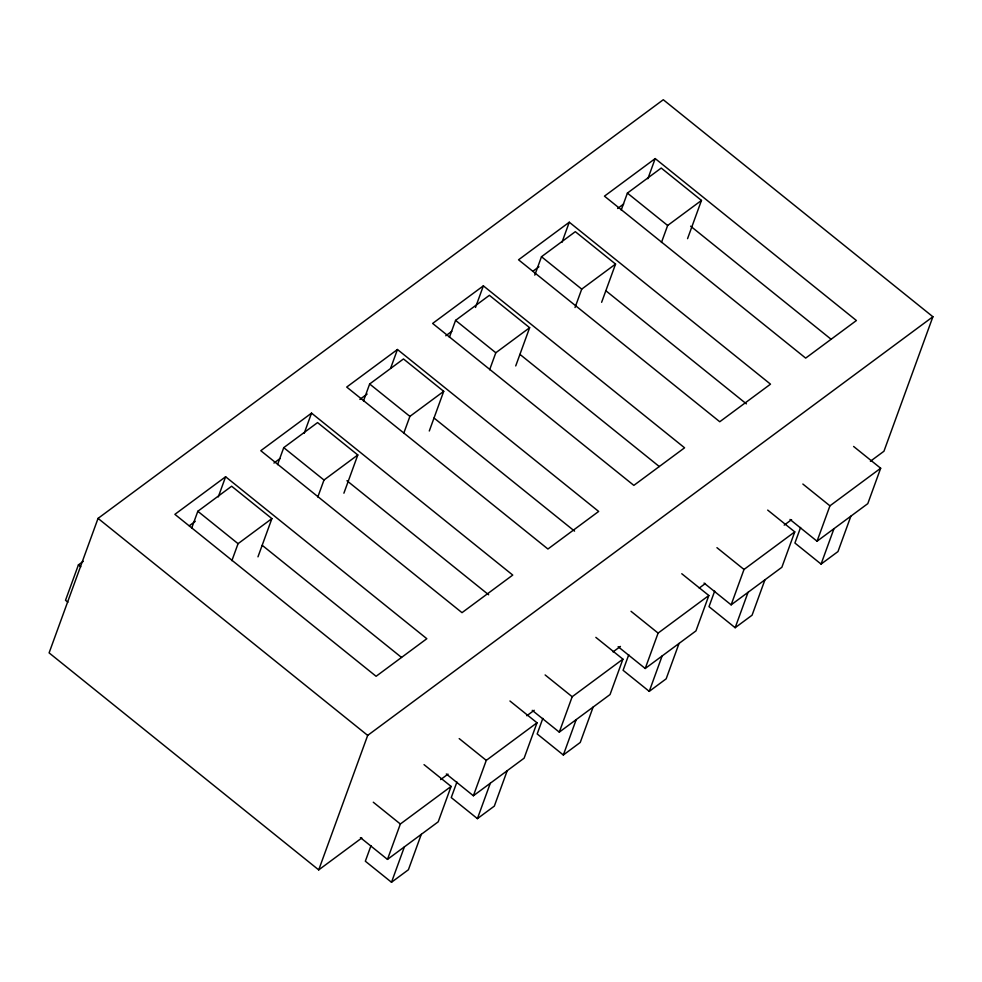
<?xml version="1.0" encoding="UTF-8"?>
<svg xmlns="http://www.w3.org/2000/svg" width="982" height="982" viewBox="0 0 982 982"><rect width="100%" height="100%" fill="white"/><g stroke="black" fill="none" stroke-linecap="round" stroke-linejoin="round"><path stroke-width="1.47" d="M83.249 561.311L78.413 564.895L65.524 600.284L67.905 602.199M870.396 461.27L883.947 451.241L932.9 316.744L663.28 99.734L98.053 518.386L49.1 652.883L318.72 869.892L361.83 837.965M191.637 528.267L197.824 511.278L231.642 486.225L271.891 518.606L257.971 556.843M218.286 496.917L225.615 476.761L426.826 638.705L376.094 676.291L174.882 514.347L225.615 476.761M231.875 560.661L238.061 543.672L271.891 518.606M277.55 464.633L283.737 447.645L317.567 422.591L357.804 454.973L343.896 493.197M304.199 433.283L311.54 413.127L512.751 575.071L462.006 612.658L260.795 450.701L311.54 413.127M317.8 497.015L323.986 480.026L357.804 454.973M363.475 400.987L369.649 383.999L403.479 358.946L443.717 391.339L429.294 430.988M390.64 368.201L397.452 349.494L598.664 511.438L547.931 549.012L346.707 387.068L397.452 349.494M403.712 433.381L409.899 416.393L443.717 391.339M449.388 337.354L455.574 320.365L489.392 295.312L529.642 327.706L515.722 365.93M475.509 307.452L483.365 285.848L684.577 447.804L633.844 485.378L432.632 323.434L483.365 285.848M489.625 369.748L495.812 352.759L529.642 327.706M534.785 275.132L541.487 256.732L575.317 231.678L615.554 264.06L601.635 302.296M318.72 869.892L367.685 735.395L932.9 316.744M561.95 242.37L569.278 222.214L770.502 384.158L719.757 421.744L518.545 259.8L569.278 222.214M371.012 845.637L365.341 861.214L391.499 882.266L408.414 869.745L421.29 834.344M575.035 307.526L581.725 289.125L615.554 264.06M621.213 210.087L627.4 193.098L661.23 168.045L701.467 200.426L687.56 238.651M360.406 837.609L387.473 859.397L400.349 824.008L451.094 786.422L424.028 764.634M391.499 882.266L404.388 846.877M647.862 178.736L655.203 158.581L856.414 320.525L805.67 358.111L604.458 196.155L655.203 158.581M451.094 786.422L438.205 821.824L387.473 859.397M456.925 782.003L451.254 797.58L477.412 818.632L494.327 806.112L507.215 770.71M661.463 242.468L667.65 225.479L701.467 200.426M446.319 773.976L473.385 795.764L486.274 760.375L537.007 722.789L509.94 701.001M477.412 818.632L490.3 783.243M537.007 722.789L524.118 758.178L473.385 795.764M542.837 718.37L537.179 733.947L563.337 754.998L580.239 742.466L593.128 707.077M532.232 710.342L559.298 732.13L572.187 696.729L622.919 659.155L595.853 637.367M563.337 754.998L576.213 719.597M622.919 659.155L610.043 694.544L559.298 732.13M628.762 654.736L623.091 670.301L649.249 691.365L666.164 678.832L679.041 643.443M618.144 646.708L645.223 668.497L658.1 633.095L708.844 595.509L681.766 573.733M649.249 691.365L662.126 655.964M708.844 595.509L695.956 630.91L645.223 668.497M714.675 591.09L709.004 606.667L735.162 627.719L752.077 615.198L764.953 579.797M704.069 583.062L731.136 604.851L744.012 569.462L794.757 531.876L767.691 510.088M735.162 627.719L748.051 592.33M794.757 531.876L781.868 567.277L731.136 604.851M800.588 527.457L794.917 543.034L821.075 564.085L837.99 551.565L850.878 516.164M789.982 519.429L817.049 541.217L829.937 505.828L880.67 468.242L853.603 446.454M821.075 564.085L833.963 528.697M880.67 468.242L867.793 503.631L817.049 541.217M189.244 525.787L195.283 521.319M273.953 463.05L279.993 458.569M359.866 399.404L367.121 394.04M445.779 335.77L451.83 331.302M532.907 271.241L538.946 266.773M617.617 208.503L623.656 204.023M440.636 779.598L448.025 774.123M526.831 715.743L534.22 710.281M613.038 651.901L620.428 646.426M699.233 588.058L705.395 583.492M784.201 525.125L791.59 519.65M690.628 226.191L831.116 339.269M627.4 193.098L667.65 225.479M605.906 290.782L746.394 403.86M541.487 256.732L581.725 289.125M802.859 484.04L829.937 505.828M519.981 354.416L659.29 466.536M455.574 320.365L495.812 352.759M716.946 547.674L744.012 569.462M434.069 418.05L574.568 531.127M369.649 383.999L409.899 416.393M631.033 611.307L658.1 633.095M346.965 480.738L488.643 594.773M283.737 447.645L323.986 480.026M545.12 674.941L572.187 696.729M262.243 545.329L401.54 657.449M197.824 511.278L238.061 543.672M459.195 738.587L486.274 760.375M98.053 518.386L367.685 735.395M78.413 564.895L80.794 566.81M373.283 802.22L400.349 824.008"/></g></svg>
